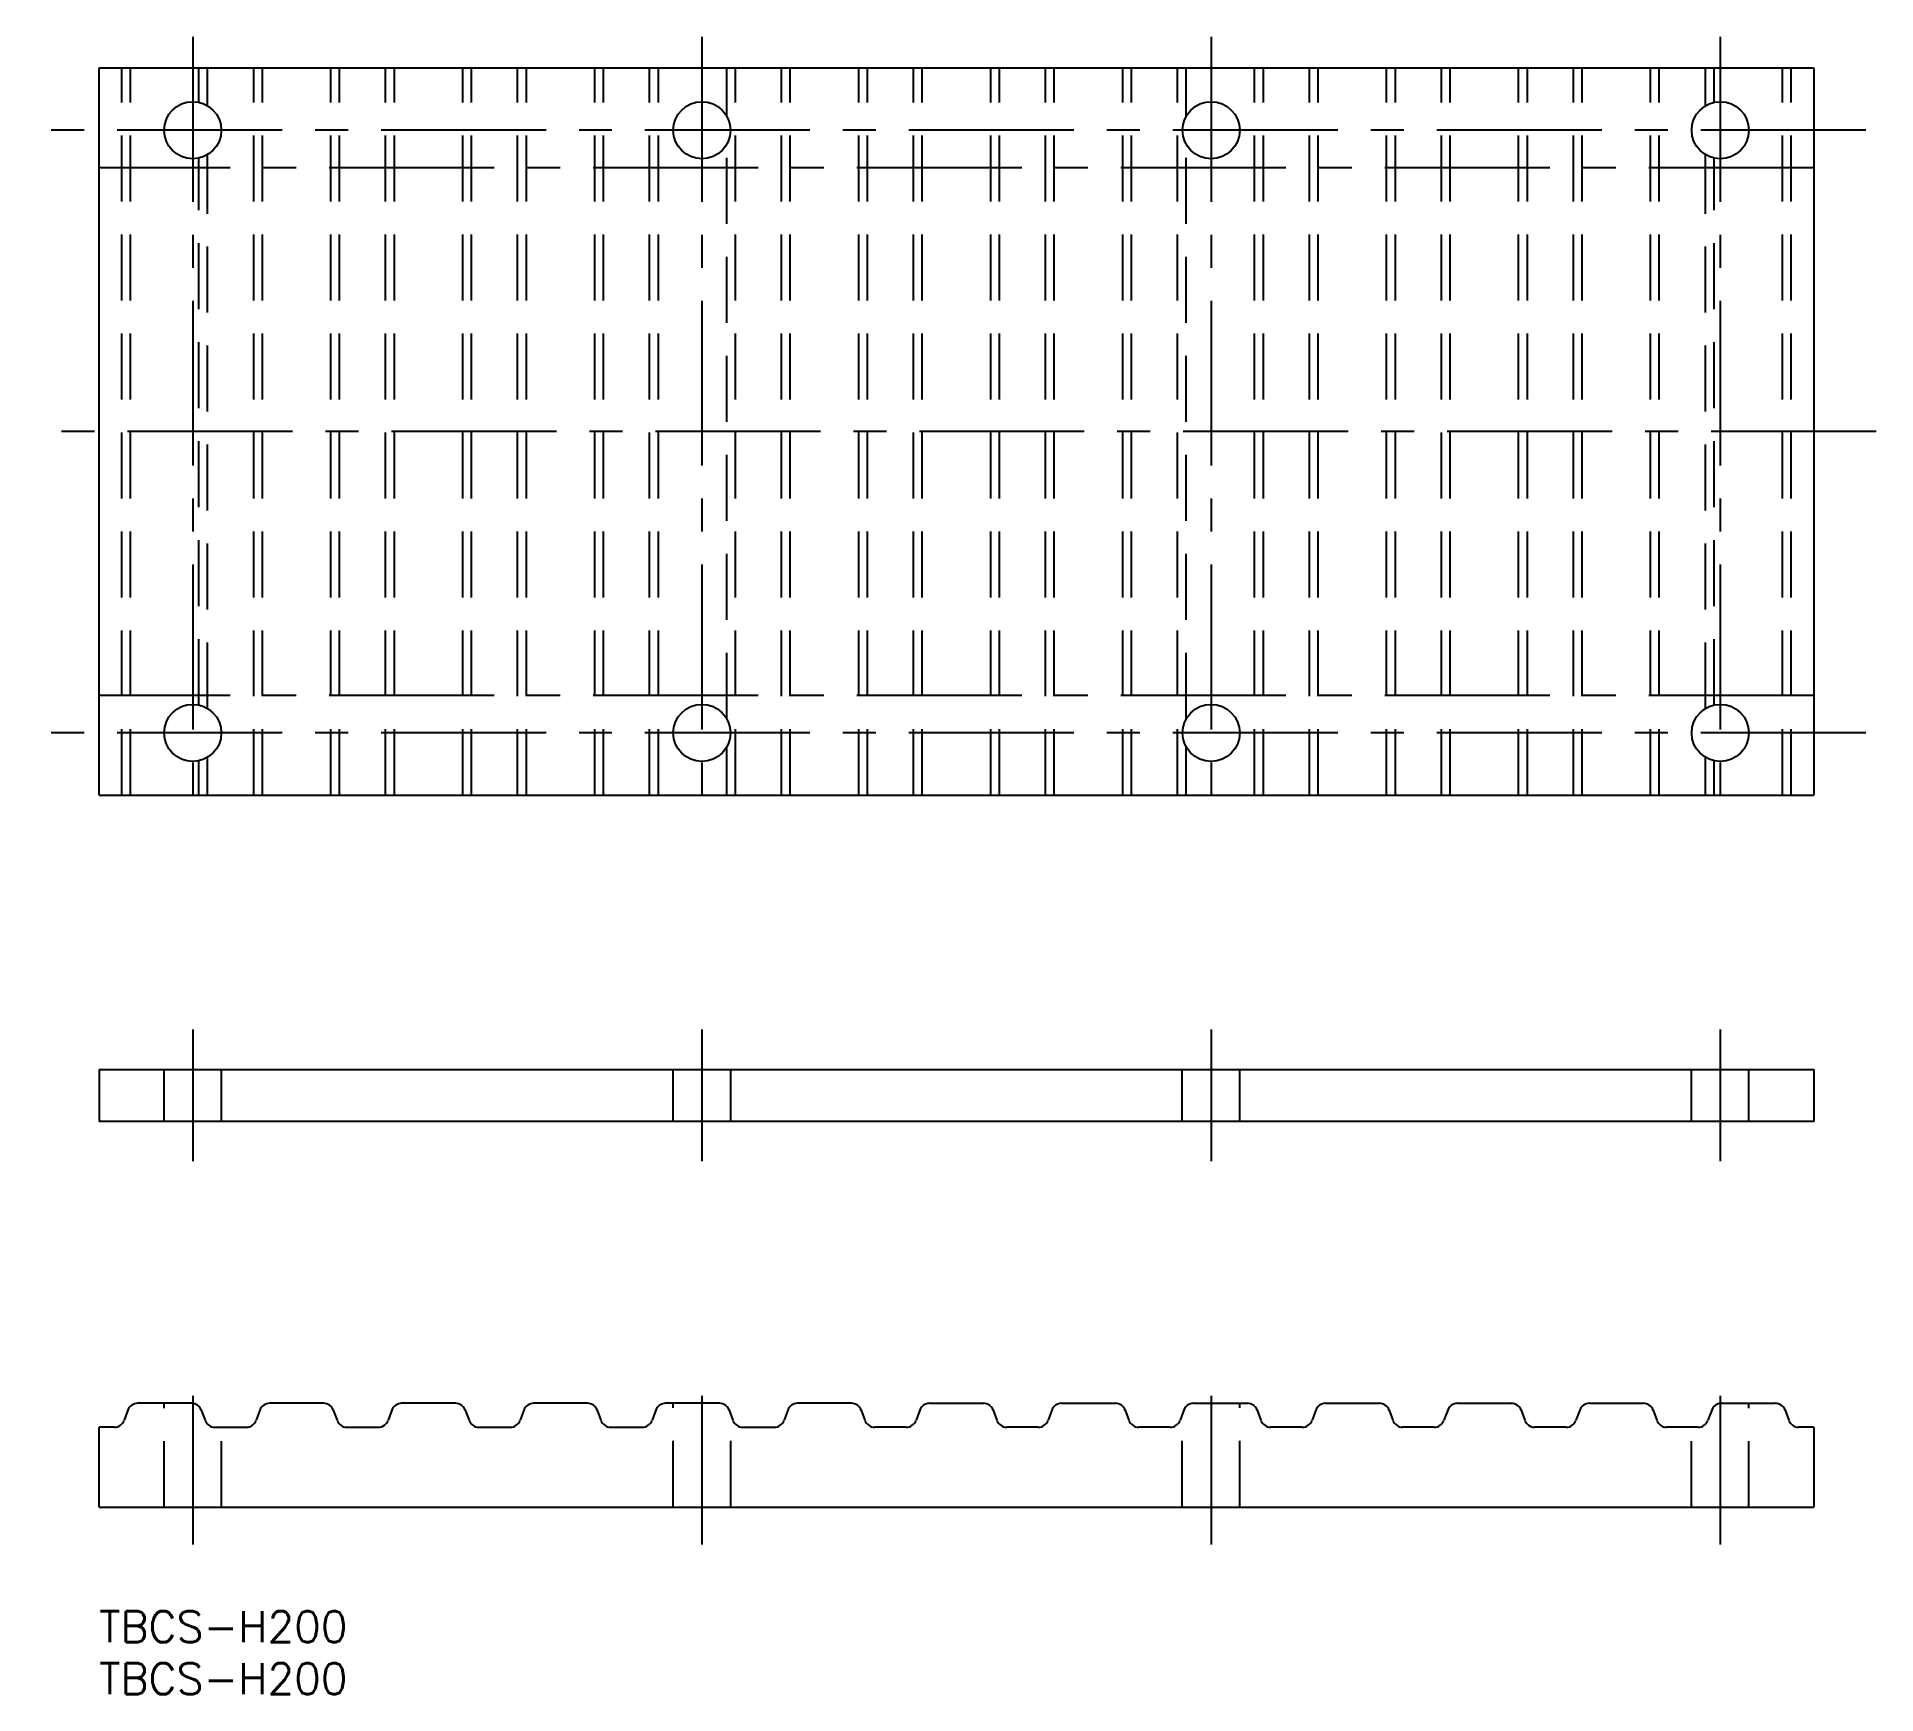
# Model space of a CAD drawing. Extents: x -6 to 171, y -8 to 152.
import ezdxf

# ---------------------------------------------------------------- set-up
doc = ezdxf.new("R2010")
doc.units = 0
doc.header["$LTSCALE"] = 0.5
doc.linetypes.add('CENTER', pattern=[50.8, 31.75, -6.35, 6.35, -6.35])
doc.linetypes.add('DASHED', pattern=[19.05, 12.7, -6.35])
for name, color, linetype in [('MSM_CENTER', 1, 'CENTER'), ('MSM_CONTINUOUS', 7, 'CONTINUOUS'), ('MSM_DASHED', 4, 'DASHED'), ('MSM_PART_NUMBER', 7, 'CONTINUOUS')]:
    doc.layers.add(name, color=color, linetype=linetype)
doc.styles.get("Standard").update_dxf_attribs({"font": 'txt.shx', "height": 3, "bigfont": 'bigfont.shx'})

# ---------------------------------------------------------------- blocks, each defined once
blk = doc.blocks.new('*U2')
at = {"layer": 'MSM_PART_NUMBER'}
blk.add_text('TBCS-H200', height=3, dxfattribs=at).set_placement((0, -3))
blk = doc.blocks.new('*U3')
at = {"layer": 'MSM_PART_NUMBER'}
blk.add_text('TBCS-H200', height=3, dxfattribs=at).set_placement((0, -8))

msp = doc.modelspace()

# ---------------------------------------------------------------- linework, layer by layer
at = {"layer": 'MSM_CENTER'}
for p, q in [((9, 151.51), (9, 75.51)), ((58, 151.51), (58, 75.51)), ((107, 151.51), (107, 75.51)), ((156, 151.51), (156, 75.51)), ((170, 142.51), (-5, 142.51)), ((165, 138.91), (0, 138.91)), ((171, 113.51), (-6, 113.51)), ((165, 88.11), (0, 88.11)), ((170, 84.51), (-5, 84.51)), ((9, 55.97), (9, 43.29)), ((58, 55.97), (58, 43.29)), ((107, 55.97), (107, 43.29)), ((156, 55.97), (156, 43.29)), ((9, 20.7), (9, 6.4)), ((58, 20.7), (58, 6.4)), ((107, 20.7), (107, 6.4)), ((156, 20.7), (156, 6.4))]:
    msp.add_line(p, q, dxfattribs=at)
at = {"layer": 'MSM_CONTINUOUS'}
for p, q in [((0, 148.51), (165, 148.51)), ((0, 78.51), (0, 148.51)), ((165, 148.51), (165, 78.51)), ((0, 78.51), (165, 78.51)), ((0, 52.13), (165, 52.13)), ((0, 52.13), (0, 47.13)), ((165, 52.13), (165, 47.13)), ((165, 47.13), (0, 47.13)), ((8.89, 20), (3.71, 20)), ((21.59, 20), (16.41, 20)), ((34.29, 20), (29.11, 20)), ((46.99, 20), (41.81, 20)), ((59.69, 20), (54.51, 20)), ((72.39, 20), (67.21, 20)), ((79.91, 20), (85.09, 20)), ((92.61, 20), (97.79, 20)), ((105.31, 20), (110.49, 20)), ((118.01, 20), (123.19, 20)), ((130.71, 20), (135.89, 20)), ((143.41, 20), (148.59, 20)), ((156.11, 20), (161.29, 20)), ((0, 10), (0, 17.7)), ((1.47, 17.7), (0, 17.7)), ((2.77, 19.34), (2.41, 18.36)), ((9.83, 19.34), (10.19, 18.36)), ((11.13, 17.7), (14.17, 17.7)), ((15.47, 19.34), (15.11, 18.36)), ((22.53, 19.34), (22.89, 18.36)), ((23.83, 17.7), (26.87, 17.7)), ((28.17, 19.34), (27.81, 18.36)), ((35.23, 19.34), (35.59, 18.36)), ((36.53, 17.7), (39.57, 17.7)), ((40.87, 19.34), (40.51, 18.36)), ((47.93, 19.34), (48.29, 18.36)), ((49.23, 17.7), (52.27, 17.7)), ((53.57, 19.34), (53.21, 18.36)), ((60.63, 19.34), (60.99, 18.36)), ((61.93, 17.7), (64.97, 17.7)), ((66.27, 19.34), (65.91, 18.36)), ((73.33, 19.34), (73.69, 18.36)), ((77.67, 17.7), (74.63, 17.7)), ((78.97, 19.34), (78.61, 18.36)), ((86.03, 19.34), (86.39, 18.36)), ((90.37, 17.7), (87.33, 17.7)), ((91.67, 19.34), (91.31, 18.36)), ((98.73, 19.34), (99.09, 18.36)), ((103.07, 17.7), (100.03, 17.7)), ((104.37, 19.34), (104.01, 18.36)), ((111.43, 19.34), (111.79, 18.36)), ((115.77, 17.7), (112.73, 17.7)), ((117.07, 19.34), (116.71, 18.36)), ((124.13, 19.34), (124.49, 18.36)), ((128.47, 17.7), (125.43, 17.7)), ((129.77, 19.34), (129.41, 18.36)), ((136.83, 19.34), (137.19, 18.36)), ((141.17, 17.7), (138.13, 17.7)), ((142.47, 19.34), (142.11, 18.36)), ((149.53, 19.34), (149.89, 18.36)), ((153.87, 17.7), (150.83, 17.7)), ((155.17, 19.34), (154.81, 18.36)), ((162.23, 19.34), (162.59, 18.36)), ((165, 17.7), (163.53, 17.7)), ((165, 17.7), (165, 10)), ((0, 10), (165, 10))]:
    msp.add_line(p, q, dxfattribs=at)
for centre in [(9, 142.51), (58, 142.51), (107, 142.51), (156, 142.51), (9, 84.51), (58, 84.51), (107, 84.51), (156, 84.51)]:
    msp.add_circle(centre, 2.75, dxfattribs=at)
for centre, start, end in [((3.71, 19), 90, 160), ((8.89, 19), 20, 90), ((16.41, 19), 90, 160), ((21.59, 19), 20, 90), ((29.11, 19), 90, 160), ((34.29, 19), 20, 90), ((41.81, 19), 90, 160), ((46.99, 19), 20, 90), ((54.51, 19), 90, 160), ((59.69, 19), 20, 90), ((67.21, 19), 90, 160), ((72.39, 19), 20, 90), ((79.91, 19), 90, 160), ((85.09, 19), 20, 90), ((92.61, 19), 90, 160), ((97.79, 19), 20, 90), ((105.31, 19), 90, 160), ((110.49, 19), 20, 90), ((118.01, 19), 90, 160), ((123.19, 19), 20, 90), ((130.71, 19), 90, 160), ((135.89, 19), 20, 90), ((143.41, 19), 90, 160), ((148.59, 19), 20, 90), ((156.11, 19), 90, 160), ((161.29, 19), 20, 90), ((1.47, 18.7), 270, 340), ((11.13, 18.7), 200, 270), ((14.17, 18.7), 270, 340), ((23.83, 18.7), 200, 270), ((26.87, 18.7), 270, 340), ((36.53, 18.7), 200, 270), ((39.57, 18.7), 270, 340), ((49.23, 18.7), 200, 270), ((52.27, 18.7), 270, 340), ((61.93, 18.7), 200, 270), ((64.97, 18.7), 270, 340), ((74.63, 18.7), 200, 270), ((77.67, 18.7), 270, 340), ((87.33, 18.7), 200, 270), ((90.37, 18.7), 270, 340), ((100.03, 18.7), 200, 270), ((103.07, 18.7), 270, 340), ((112.73, 18.7), 200, 270), ((115.77, 18.7), 270, 340), ((125.43, 18.7), 200, 270), ((128.47, 18.7), 270, 340), ((138.13, 18.7), 200, 270), ((141.17, 18.7), 270, 340), ((150.83, 18.7), 200, 270), ((153.87, 18.7), 270, 340), ((163.53, 18.7), 200, 270)]:
    msp.add_arc(centre, 1, start, end, dxfattribs=at)
at = {"layer": 'MSM_DASHED'}
for p, q in [((2.17, 78.51), (2.17, 148.51)), ((3.01, 78.51), (3.01, 148.51)), ((9.59, 145.19), (9.59, 148.51)), ((10.43, 144.86), (10.43, 148.51)), ((14.87, 78.51), (14.87, 148.51)), ((15.71, 78.51), (15.71, 148.51)), ((22.29, 78.51), (22.29, 148.51)), ((23.13, 78.51), (23.13, 148.51)), ((27.57, 78.51), (27.57, 148.51)), ((28.41, 78.51), (28.41, 148.51)), ((34.99, 78.51), (34.99, 148.51)), ((35.83, 78.51), (35.83, 148.51)), ((40.27, 78.51), (40.27, 148.51)), ((41.11, 78.51), (41.11, 148.51)), ((47.69, 78.51), (47.69, 148.51)), ((48.53, 78.51), (48.53, 148.51)), ((52.97, 78.51), (52.97, 148.51)), ((53.81, 78.51), (53.81, 148.51)), ((60.39, 143.87), (60.39, 148.51)), ((61.23, 78.51), (61.23, 148.51)), ((65.67, 78.51), (65.67, 148.51)), ((66.51, 78.51), (66.51, 148.51)), ((73.09, 78.51), (73.09, 148.51)), ((73.93, 78.51), (73.93, 148.51)), ((78.37, 78.51), (78.37, 148.51)), ((79.21, 78.51), (79.21, 148.51)), ((85.79, 78.51), (85.79, 148.51)), ((86.63, 78.51), (86.63, 148.51)), ((91.07, 78.51), (91.07, 148.51)), ((91.91, 78.51), (91.91, 148.51)), ((98.49, 78.51), (98.49, 148.51)), ((99.33, 78.51), (99.33, 148.51)), ((103.77, 78.51), (103.77, 148.51)), ((104.61, 143.87), (104.61, 148.51)), ((111.19, 78.51), (111.19, 148.51)), ((112.03, 78.51), (112.03, 148.51)), ((116.47, 78.51), (116.47, 148.51)), ((117.31, 78.51), (117.31, 148.51)), ((123.89, 78.51), (123.89, 148.51)), ((124.73, 78.51), (124.73, 148.51)), ((129.17, 78.51), (129.17, 148.51)), ((130.01, 78.51), (130.01, 148.51)), ((136.59, 78.51), (136.59, 148.51)), ((137.43, 78.51), (137.43, 148.51)), ((141.87, 78.51), (141.87, 148.51)), ((142.71, 78.51), (142.71, 148.51)), ((149.29, 78.51), (149.29, 148.51)), ((150.13, 78.51), (150.13, 148.51)), ((154.57, 144.86), (154.57, 148.51)), ((155.41, 145.19), (155.41, 148.51)), ((161.99, 78.51), (161.99, 148.51)), ((162.83, 78.51), (162.83, 148.51)), ((10.43, 86.86), (10.43, 140.16)), ((60.39, 85.87), (60.39, 141.15)), ((104.61, 85.87), (104.61, 141.15)), ((154.57, 86.86), (154.57, 140.16)), ((9.59, 87.19), (9.59, 139.82)), ((155.41, 87.19), (155.41, 139.82)), ((9.59, 78.51), (9.59, 81.82)), ((10.43, 78.51), (10.43, 82.16)), ((60.39, 78.51), (60.39, 83.15)), ((104.61, 78.51), (104.61, 83.15)), ((154.57, 78.51), (154.57, 82.16)), ((155.41, 78.51), (155.41, 81.82)), ((6.25, 47.13), (6.25, 52.13)), ((11.77, 47.13), (11.77, 52.13)), ((55.25, 47.13), (55.25, 52.13)), ((60.77, 47.13), (60.77, 52.13)), ((104.23, 47.13), (104.23, 52.13)), ((109.75, 47.13), (109.75, 52.13)), ((153.23, 47.13), (153.23, 52.13)), ((158.75, 47.13), (158.75, 52.13)), ((6.25, 10), (6.25, 20)), ((55.25, 10.03), (55.25, 20)), ((109.75, 10.03), (109.75, 20)), ((158.75, 10), (158.75, 20)), ((11.77, 10.01), (11.77, 17.7)), ((60.77, 10.03), (60.77, 18.97)), ((104.23, 10.03), (104.23, 18.97)), ((153.23, 10.01), (153.23, 17.7))]:
    msp.add_line(p, q, dxfattribs=at)

# ---------------------------------------------------------------- block references
at = {"layer": 'MSM_CONTINUOUS'}
for name in ['*U2', '*U3']:
    msp.add_blockref(name, (0, 0), dxfattribs=at)

doc.saveas('drawing.dxf')
